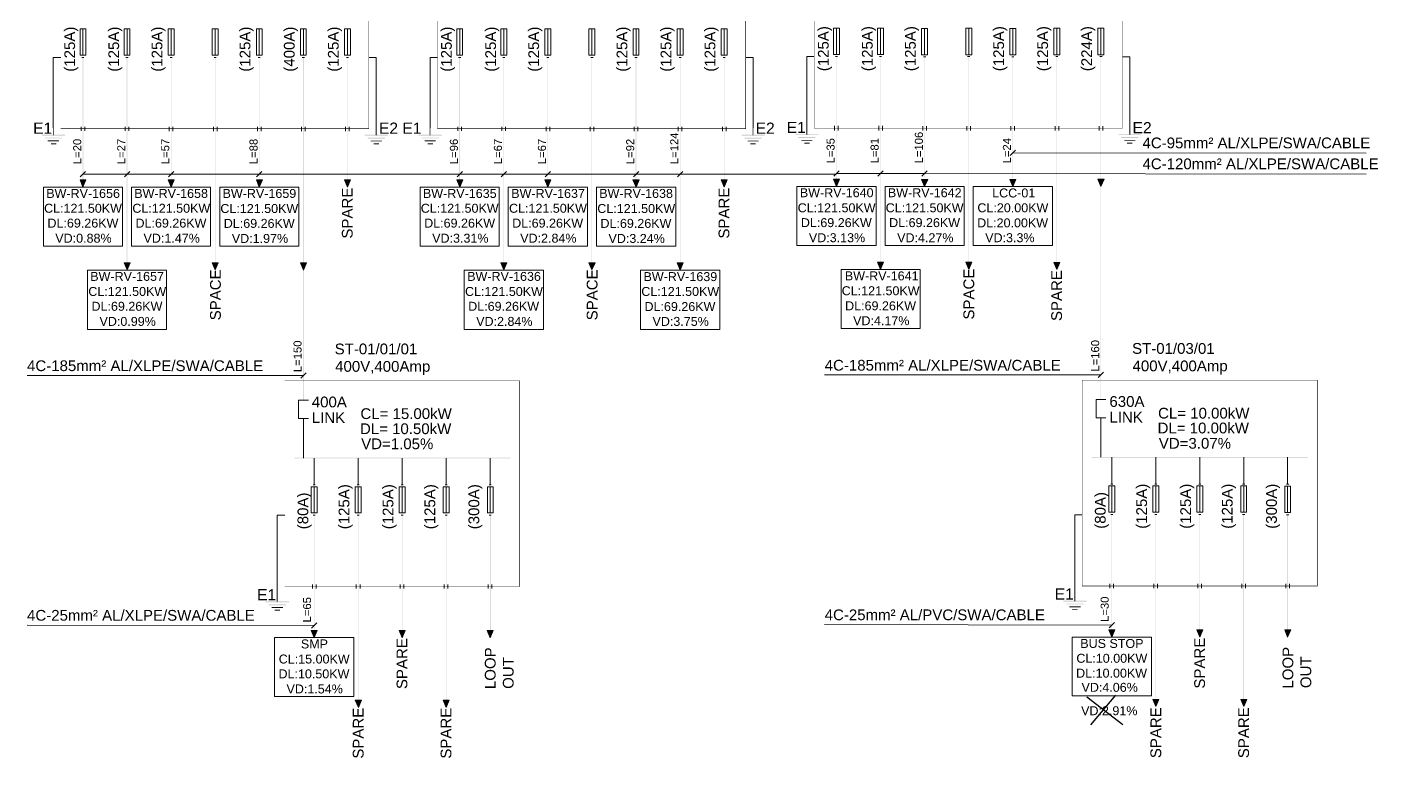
# Model space of a CAD drawing. Header units: inches. Extents: x 105.5 to 113.1, y 43.8 to 60.2.
# Drawn here: x 105.54 to 113.14, y 43.78 to 47.9 of the extents above; entities that cross this region are included whole.
import ezdxf

# ---------------------------------------------------------------- set-up
doc = ezdxf.new("R2010")
doc.units = ezdxf.units.IN
doc.header["$MEASUREMENT"] = 0
doc.layers.add('PDF_Geometry', color=7, linetype='Continuous', true_color=0x989898)
doc.layers.add('PDF_Solid Fills', color=7, linetype='Continuous')
doc.layers.add('PDF_Text', color=7, linetype='Continuous')
doc.styles.add('PDF ArialMT', font='arial.ttf')

msp = doc.modelspace()

# ---------------------------------------------------------------- linework, layer by layer
for p, q in [((111.5075, 44.1277), (111.7096, 43.9738)), ((111.6685, 44.138), (111.5281, 43.9703))]:
    msp.add_line(p, q)
at = {"layer": 'PDF_Geometry', "color": 7, "lineweight": 0, "true_color": 0xffffff}
for points in [[(107.468, 47.3238, 0.00274, 0.00274, 0), (107.468, 48.4811, 0.00274, 0.00274, 0), (105.7342, 48.4811, 0.00137, 0.00137, 0), (105.7342, 47.3238, 0.00274, 0.00274, 0)], [(108.3162, 44.7493, 0.00274, 0.00274, 0), (108.3162, 45.9059, 0.00137, 0.00137, 0), (106.994, 45.9059, 0.00137, 0.00137, 0), (106.994, 44.7493, 0.00274, 0.00274, 0)]]:
    msp.add_lwpolyline(points, format="xyseb", close=True, dxfattribs=at)
at = {"layer": 'PDF_Geometry', "color": 7, "lineweight": 0, "true_color": 0xffffff, "const_width": 0.00274}
for points in [[(109.587, 47.3238), (109.587, 48.4811), (107.8538, 48.4811), (107.8538, 47.3238)], [(111.7073, 47.3265), (111.7073, 48.4838), (109.9727, 48.4838), (109.9727, 47.3265)], [(112.803, 44.752), (112.803, 45.9093), (111.4802, 45.9093), (111.4802, 44.752)]]:
    msp.add_lwpolyline(points, close=True, dxfattribs=at)
at = {"layer": 'PDF_Geometry', "color": 7, "lineweight": 0, "true_color": 0xffffff}
for points in [[(105.8757, 47.7369), (105.8757, 47.8846), (105.8429, 47.8846), (105.8429, 47.7369)], [(106.1233, 47.7369), (106.1233, 47.8846), (106.0919, 47.8846), (106.0919, 47.7369)], [(106.3723, 47.7369), (106.3723, 47.8846), (106.3395, 47.8846), (106.3395, 47.7369)], [(106.6199, 47.7369), (106.6199, 47.8846), (106.5871, 47.8846), (106.5871, 47.7369)], [(106.8675, 47.7369), (106.8675, 47.8846), (106.8347, 47.8846), (106.8347, 47.7369)], [(107.1151, 47.7369), (107.1151, 47.8846), (107.0836, 47.8846), (107.0836, 47.7369)], [(107.3641, 47.7369), (107.3641, 47.8846), (107.3312, 47.8846), (107.3312, 47.7369)], [(107.9947, 47.7369), (107.9947, 47.8846), (107.9632, 47.8846), (107.9632, 47.7369)], [(108.2437, 47.7369), (108.2437, 47.8846), (108.2108, 47.8846), (108.2108, 47.7369)], [(108.4913, 47.7369), (108.4913, 47.8846), (108.4584, 47.8846), (108.4584, 47.7369)], [(108.7389, 47.7369), (108.7389, 47.8846), (108.706, 47.8846), (108.706, 47.7369)], [(108.9864, 47.7369), (108.9864, 47.8846), (108.955, 47.8846), (108.955, 47.7369)], [(109.2354, 47.7369), (109.2354, 47.8846), (109.2026, 47.8846), (109.2026, 47.7369)], [(109.483, 47.7369), (109.483, 47.8846), (109.4502, 47.8846), (109.4502, 47.7369)], [(110.115, 47.741), (110.115, 47.8887), (110.0822, 47.8887), (110.0822, 47.741)], [(110.3626, 47.741), (110.3626, 47.8887), (110.3298, 47.8887), (110.3298, 47.741)], [(110.6102, 47.7396), (110.6102, 47.8874), (110.5774, 47.8874), (110.5774, 47.7396)], [(110.8592, 47.7396), (110.8592, 47.8887), (110.8263, 47.8887), (110.8263, 47.7396)], [(111.1068, 47.7396), (111.1068, 47.8874), (111.0739, 47.8874), (111.0739, 47.7396)], [(111.3544, 47.7396), (111.3544, 47.8887), (111.3215, 47.8887), (111.3215, 47.7396)], [(111.602, 47.7396), (111.602, 47.8887), (111.5691, 47.8887), (111.5691, 47.7396)], [(107.1767, 45.1624), (107.1767, 45.3102), (107.1438, 45.3102), (107.1438, 45.1624)], [(107.4243, 45.1624), (107.4243, 45.3102), (107.3914, 45.3102), (107.3914, 45.1624)], [(107.6719, 45.1624), (107.6719, 45.3102), (107.639, 45.3102), (107.639, 45.1624)], [(107.9195, 45.1624), (107.9195, 45.3102), (107.8866, 45.3102), (107.8866, 45.1624)], [(108.1671, 45.1624), (108.1671, 45.3102), (108.1342, 45.3102), (108.1342, 45.1624)], [(111.6635, 45.1665), (111.6635, 45.3143), (111.6307, 45.3143), (111.6307, 45.1665)], [(111.9111, 45.1665), (111.9111, 45.3143), (111.8783, 45.3143), (111.8783, 45.1665)], [(112.1587, 45.1665), (112.1587, 45.3143), (112.1259, 45.3143), (112.1259, 45.1665)], [(112.4049, 45.1665), (112.4049, 45.3143), (112.3735, 45.3143), (112.3735, 45.1665)], [(112.6525, 45.1652), (112.6525, 45.3129), (112.6211, 45.3129), (112.6211, 45.1652)]]:
    msp.add_lwpolyline(points, close=True, dxfattribs=at)
for points in [[(105.8593, 47.7369), (105.8593, 47.8846)], [(106.1083, 47.7369), (106.1083, 47.8846)], [(106.3559, 47.7355), (106.3559, 47.8833)], [(106.6035, 47.7369), (106.6035, 47.8846)], [(106.8511, 47.7355), (106.8511, 47.8833)], [(107.1001, 47.7369), (107.1001, 47.8846)], [(107.3477, 47.7369), (107.3477, 47.8846)], [(107.9796, 47.7369), (107.9796, 47.8846)], [(108.2272, 47.7369), (108.2272, 47.8846)], [(108.4748, 47.7355), (108.4748, 47.8833)], [(108.7224, 47.7369), (108.7224, 47.8846)], [(108.9714, 47.7355), (108.9714, 47.8833)], [(109.219, 47.7369), (109.219, 47.8846)], [(109.4666, 47.7369), (109.4666, 47.8846)], [(110.0986, 47.7396), (110.0986, 47.8887)], [(110.3462, 47.7396), (110.3462, 47.8887)], [(110.5938, 47.7396), (110.5938, 47.8874)], [(110.8427, 47.7396), (110.8427, 47.8874)], [(111.0903, 47.7396), (111.0903, 47.8874)], [(111.3379, 47.7396), (111.3379, 47.8874)], [(111.5855, 47.7396), (111.5855, 47.8874)], [(109.9727, 47.7287), (109.9317, 47.7287), (109.9317, 47.3334)], [(110.0931, 47.7287), (110.1041, 47.7287)], [(110.3407, 47.7287), (110.3517, 47.7287)], [(110.5883, 47.7273), (110.6006, 47.7273)], [(110.8359, 47.7287), (110.8482, 47.7287)], [(111.0849, 47.7273), (111.0958, 47.7273)], [(111.3325, 47.7287), (111.3434, 47.7287)], [(111.5801, 47.7287), (111.5924, 47.7287)], [(111.7073, 47.7273), (111.7483, 47.7273), (111.7483, 47.3334)], [(105.7348, 47.7246), (105.6924, 47.7246), (105.6924, 47.3292)], [(105.8539, 47.7246), (105.8648, 47.7246)], [(106.1015, 47.7246), (106.1138, 47.7246)], [(106.3504, 47.7246), (106.3614, 47.7246)], [(106.598, 47.7246), (106.609, 47.7246)], [(106.8456, 47.7246), (106.8566, 47.7246)], [(107.0932, 47.7246), (107.1055, 47.7246)], [(107.3422, 47.7246), (107.3531, 47.7246)], [(107.468, 47.7246), (107.5091, 47.7246), (107.5091, 47.3292)], [(107.8538, 47.7246), (107.8128, 47.7246), (107.8128, 47.3292)], [(107.9728, 47.7246), (107.9851, 47.7246)], [(108.2218, 47.7246), (108.2327, 47.7246)], [(108.4694, 47.7246), (108.4803, 47.7246)], [(108.717, 47.7246), (108.7293, 47.7246)], [(108.9646, 47.7246), (108.9769, 47.7246)], [(109.2135, 47.7246), (109.2245, 47.7246)], [(109.4611, 47.7246), (109.4721, 47.7246)], [(109.587, 47.7246), (109.6294, 47.7246), (109.6294, 47.3292)], [(105.8498, 47.3115), (105.8498, 47.3347)], [(105.8703, 47.3115), (105.8703, 47.3347)], [(106.0974, 47.3115), (106.0974, 47.3347)], [(106.1179, 47.3115), (106.1179, 47.3347)], [(106.3449, 47.3101), (106.3449, 47.3347)], [(106.3655, 47.3101), (106.3655, 47.3347)], [(106.5939, 47.3101), (106.5939, 47.3347)], [(106.6144, 47.3101), (106.6144, 47.3347)], [(106.8415, 47.3101), (106.8415, 47.3347)], [(106.862, 47.3101), (106.862, 47.3347)], [(107.0891, 47.3101), (107.0891, 47.3347)], [(107.1096, 47.3101), (107.1096, 47.3347)], [(107.3367, 47.3101), (107.3367, 47.3347)], [(107.3572, 47.3101), (107.3572, 47.3347)], [(107.9687, 47.3115), (107.9687, 47.3347)], [(107.9892, 47.3115), (107.9892, 47.3347)], [(108.2163, 47.3115), (108.2163, 47.3347)], [(108.2368, 47.3115), (108.2368, 47.3347)], [(108.4653, 47.3101), (108.4653, 47.3347)], [(108.4858, 47.3101), (108.4858, 47.3347)], [(108.7129, 47.3101), (108.7129, 47.3347)], [(108.7334, 47.3101), (108.7334, 47.3347)], [(108.9605, 47.3101), (108.9605, 47.3347)], [(108.981, 47.3101), (108.981, 47.3347)], [(109.2081, 47.3101), (109.2081, 47.3347)], [(109.2286, 47.3101), (109.2286, 47.3347)], [(109.457, 47.3101), (109.457, 47.3347)], [(109.4775, 47.3101), (109.4775, 47.3347)], [(110.0876, 47.3142), (110.0876, 47.3388)], [(110.1082, 47.3142), (110.1082, 47.3388)], [(110.3366, 47.3142), (110.3366, 47.3388)], [(110.3571, 47.3142), (110.3571, 47.3388)], [(110.5842, 47.3142), (110.5842, 47.3375)], [(110.6047, 47.3142), (110.6047, 47.3375)], [(110.8318, 47.3142), (110.8318, 47.3375)], [(110.8523, 47.3142), (110.8523, 47.3375)], [(111.0794, 47.3142), (111.0794, 47.3375)], [(111.0999, 47.3142), (111.0999, 47.3375)], [(111.3284, 47.3142), (111.3284, 47.3375)], [(111.3489, 47.3142), (111.3489, 47.3375)], [(111.576, 47.3142), (111.576, 47.3375)], [(111.5965, 47.3142), (111.5965, 47.3375)], [(107.1274, 45.6932), (107.0713, 45.6932), (107.0713, 45.7972), (107.1274, 45.7972)], [(111.6143, 45.6973), (111.5582, 45.6973), (111.5582, 45.7999), (111.6143, 45.7999)], [(107.1001, 45.4716), (107.1001, 45.6932)], [(111.5855, 45.4757), (111.5855, 45.6973)], [(107.1602, 45.4716), (107.1602, 45.3211)], [(107.4078, 45.4716), (107.4078, 45.3211)], [(107.6554, 45.4716), (107.6554, 45.3211)], [(107.903, 45.4716), (107.903, 45.3211)], [(108.1506, 45.4716), (108.1506, 45.3211)], [(111.6471, 45.4757), (111.6471, 45.3252)], [(111.8947, 45.4757), (111.8947, 45.3252)], [(112.1423, 45.4757), (112.1423, 45.3252)], [(112.3899, 45.4757), (112.3899, 45.3252)], [(112.6361, 45.4757), (112.6361, 45.3252)], [(107.1548, 45.3211), (107.1657, 45.3211)], [(107.1602, 45.1624), (107.1602, 45.3102)], [(107.4024, 45.3211), (107.4133, 45.3211)], [(107.4078, 45.1624), (107.4078, 45.3102)], [(107.65, 45.3211), (107.6609, 45.3211)], [(107.6554, 45.1624), (107.6554, 45.3102)], [(107.8976, 45.3211), (107.9085, 45.3211)], [(107.903, 45.1624), (107.903, 45.3102)], [(108.1452, 45.3211), (108.1561, 45.3211)], [(108.1506, 45.1611), (108.1506, 45.3102)], [(111.6416, 45.3252), (111.6526, 45.3252)], [(111.6471, 45.1652), (111.6471, 45.3129)], [(111.8892, 45.3252), (111.9002, 45.3252)], [(111.8947, 45.1652), (111.8947, 45.3129)], [(112.1368, 45.3252), (112.1478, 45.3252)], [(112.1423, 45.1652), (112.1423, 45.3129)], [(112.3831, 45.3252), (112.3954, 45.3252)], [(112.3899, 45.1652), (112.3899, 45.3129)], [(112.6307, 45.3252), (112.643, 45.3252)], [(112.6361, 45.1652), (112.6361, 45.3129)], [(106.9947, 45.1501), (106.9523, 45.1501), (106.9523, 44.7055)], [(107.1548, 45.1501), (107.1657, 45.1501)], [(107.4024, 45.1501), (107.4133, 45.1501)], [(107.65, 45.1501), (107.6609, 45.1501)], [(107.8976, 45.1501), (107.9085, 45.1501)], [(108.1452, 45.1501), (108.1561, 45.1501)], [(111.4802, 45.1528), (111.4392, 45.1528), (111.4392, 44.7096)], [(111.6416, 45.1542), (111.6526, 45.1542)], [(111.8892, 45.1542), (111.9002, 45.1542)], [(112.1368, 45.1542), (112.1478, 45.1542)], [(112.3831, 45.1542), (112.3954, 45.1542)], [(112.6307, 45.1528), (112.643, 45.1528)], [(111.6362, 44.7397), (111.6362, 44.7644)], [(111.6567, 44.7397), (111.6567, 44.7644)], [(111.8838, 44.7397), (111.8838, 44.7644)], [(111.9043, 44.7397), (111.9043, 44.7644)], [(112.1314, 44.7397), (112.1314, 44.7644)], [(112.1519, 44.7397), (112.1519, 44.7644)], [(112.379, 44.7397), (112.379, 44.7644)], [(112.3995, 44.7397), (112.3995, 44.7644)], [(112.6265, 44.7397), (112.6265, 44.7644)], [(112.6471, 44.7397), (112.6471, 44.7644)], [(107.1507, 44.737), (107.1507, 44.7602)], [(107.1712, 44.737), (107.1712, 44.7602)], [(107.3969, 44.737), (107.3969, 44.7602)], [(107.4188, 44.737), (107.4188, 44.7602)], [(107.6445, 44.737), (107.6445, 44.7602)], [(107.665, 44.737), (107.665, 44.7602)], [(107.8921, 44.737), (107.8921, 44.7602)], [(107.9126, 44.737), (107.9126, 44.7602)], [(108.1397, 44.737), (108.1397, 44.7602)], [(108.1602, 44.737), (108.1602, 44.7602)]]:
    msp.add_lwpolyline(points, dxfattribs=at)
at = {"layer": 'PDF_Geometry', "color": 7, "lineweight": 5, "true_color": 0xffffff}
for points in [[(111.1054, 47.2034), (111.0753, 47.1733)], [(111.0903, 47.1884), (113.078, 47.1856)], [(105.8744, 47.083), (105.8443, 47.0529)], [(105.8593, 47.068), (106.1083, 47.068), (106.3559, 47.068), (106.8511, 47.068), (107.9796, 47.068), (108.2272, 47.068), (108.4748, 47.068), (108.9714, 47.068), (109.219, 47.068), (110.0986, 47.068)], [(106.1233, 47.083), (106.0932, 47.0529)], [(106.3709, 47.083), (106.3408, 47.0529)], [(106.8661, 47.083), (106.836, 47.0529)], [(107.9947, 47.083), (107.9646, 47.0529)], [(108.2423, 47.083), (108.2122, 47.0529)], [(108.4899, 47.083), (108.4598, 47.0529)], [(108.9864, 47.083), (108.9564, 47.0529)], [(109.234, 47.083), (109.204, 47.0529)], [(110.1136, 47.0858), (110.0835, 47.057)], [(110.0986, 47.0707), (110.3462, 47.0707), (110.5938, 47.0707), (113.078, 47.068)], [(110.3612, 47.0858), (110.3311, 47.057)], [(110.6088, 47.0858), (110.5787, 47.057)], [(107.1001, 45.9353), (105.5447, 45.9353)], [(107.085, 45.9203), (107.1151, 45.9504)], [(111.5855, 45.9394), (110.0316, 45.9394)], [(111.5705, 45.9244), (111.6006, 45.9545)], [(107.1452, 44.514), (107.1753, 44.5441)], [(111.6471, 44.5318), (110.0316, 44.5359)], [(111.6321, 44.5168), (111.6621, 44.5469)], [(107.1602, 44.5291), (105.5447, 44.5318)]]:
    msp.add_lwpolyline(points, dxfattribs=at)
for points in [[(105.6377, 46.9955), (106.0823, 46.9955), (106.0823, 46.6631), (105.6377, 46.6631)], [(105.8593, 46.9955), (105.8757, 47.0351), (105.8429, 47.0351)], [(106.1329, 46.9955), (106.5775, 46.9955), (106.5775, 46.6631), (106.1329, 46.6631)], [(106.3559, 46.9941), (106.3723, 47.0351), (106.3395, 47.0351)], [(106.6295, 46.9941), (107.0741, 46.9941), (107.0741, 46.6631), (106.6295, 46.6631)], [(106.8511, 46.9941), (106.8689, 47.0351), (106.8347, 47.0351)], [(107.3477, 46.9941), (107.3641, 47.0351), (107.3312, 47.0351)], [(107.7567, 46.9955), (108.2012, 46.9955), (108.2012, 46.6631), (107.7567, 46.6631)], [(107.9796, 46.9955), (107.9961, 47.0351), (107.9619, 47.0351)], [(108.2519, 46.9955), (108.6978, 46.9955), (108.6978, 46.6631), (108.2519, 46.6631)], [(108.4748, 46.9941), (108.4913, 47.0351), (108.4584, 47.0351)], [(108.7484, 46.9941), (109.1944, 46.9941), (109.1944, 46.6631), (108.7484, 46.6631)], [(108.9714, 46.9941), (108.9878, 47.0351), (108.9536, 47.0351)], [(109.4666, 46.9941), (109.483, 47.0351), (109.4502, 47.0351)], [(109.8756, 46.9982), (110.3216, 46.9982), (110.3216, 46.6672), (109.8756, 46.6672)], [(110.0986, 46.9982), (110.115, 47.0392), (110.0822, 47.0392)], [(110.3722, 46.9982), (110.8168, 46.9982), (110.8168, 46.6672), (110.3722, 46.6672)], [(110.5938, 46.9982), (110.6116, 47.0379), (110.5774, 47.0379)], [(110.8674, 46.9982), (111.3133, 46.9982), (111.3133, 46.6658), (110.8674, 46.6658)], [(111.0903, 46.9982), (111.1068, 47.0379), (111.0739, 47.0379)], [(111.5855, 46.9982), (111.6033, 47.0392), (111.5691, 47.0392)], [(105.8853, 46.5276), (106.3299, 46.5276), (106.3299, 46.1952), (105.8853, 46.1952)], [(106.1083, 46.529), (106.1247, 46.5687), (106.0905, 46.5687)], [(106.6035, 46.529), (106.6199, 46.5687), (106.5871, 46.5687)], [(107.1001, 46.5276), (107.1165, 46.5687), (107.0823, 46.5687)], [(108.0043, 46.5276), (108.4502, 46.5276), (108.4502, 46.1952), (108.0043, 46.1952)], [(108.2272, 46.529), (108.2437, 46.5687), (108.2108, 46.5687)], [(108.7224, 46.529), (108.7402, 46.5687), (108.706, 46.5687)], [(108.996, 46.5276), (109.442, 46.5276), (109.442, 46.1952), (108.996, 46.1952)], [(109.219, 46.5276), (109.2354, 46.5687), (109.2026, 46.5687)], [(110.1246, 46.5317), (110.5692, 46.5317), (110.5692, 46.1993), (110.1246, 46.1993)], [(110.3462, 46.5317), (110.3626, 46.5728), (110.3298, 46.5728)], [(110.8427, 46.5317), (110.8592, 46.5728), (110.825, 46.5728)], [(111.3379, 46.5317), (111.3544, 46.5714), (111.3215, 46.5714)], [(106.9373, 44.462), (107.3832, 44.462), (107.3832, 44.1296), (106.9373, 44.1296)], [(107.1602, 44.462), (107.1767, 44.5017), (107.1438, 44.5017)], [(107.6554, 44.4607), (107.6719, 44.5017), (107.639, 44.5017)], [(108.1506, 44.4607), (108.1671, 44.5017), (108.1329, 44.5017)], [(111.4241, 44.4648), (111.8701, 44.4648), (111.8701, 44.1337), (111.4241, 44.1337)], [(111.6471, 44.4648), (111.6635, 44.5058), (111.6307, 44.5058)], [(112.1423, 44.4648), (112.1587, 44.5044), (112.1259, 44.5044)], [(112.6361, 44.4648), (112.6539, 44.5044), (112.6197, 44.5044)], [(107.4092, 44.0694), (107.4256, 44.1105), (107.3914, 44.1105)], [(107.903, 44.0694), (107.9195, 44.1105), (107.8866, 44.1105)], [(111.8947, 44.0735), (111.9125, 44.1132), (111.8783, 44.1132)], [(112.3899, 44.0735), (112.4063, 44.1132), (112.3721, 44.1132)]]:
    msp.add_lwpolyline(points, close=True, dxfattribs=at)
at = {"layer": 'PDF_Solid Fills', "color": 7, "true_color": 0xffffff}
for points in [[(110.1, 47.7287), (110.0972, 47.7287), (110.1, 47.0392)], [(110.0972, 47.7287), (110.1, 47.0392), (110.0972, 47.0392)], [(110.3476, 47.7287), (110.3448, 47.7287), (110.3476, 46.5317)], [(110.3448, 47.7287), (110.3476, 46.5317), (110.3448, 46.5317)], [(110.5952, 47.7273), (110.5924, 47.7273), (110.5952, 47.0392)], [(110.5924, 47.7273), (110.5952, 47.0392), (110.5924, 47.0392)], [(110.8441, 47.7287), (110.8414, 47.7287), (110.8441, 46.5728)], [(110.8414, 47.7287), (110.8441, 46.5728), (110.8414, 46.5728)], [(111.0917, 47.7273), (111.089, 47.7273), (111.0917, 47.0392)], [(111.089, 47.7273), (111.0917, 47.0392), (111.089, 47.0392)], [(111.3393, 47.7287), (111.3366, 47.7287), (111.3393, 46.5304)], [(111.3366, 47.7287), (111.3393, 46.5304), (111.3366, 46.5304)], [(111.5869, 47.7287), (111.5842, 47.7287), (111.5869, 45.7999)], [(111.5842, 47.7287), (111.5869, 45.7999), (111.5842, 45.7999)], [(105.8607, 47.7246), (105.858, 47.7246), (105.8607, 47.0351)], [(105.858, 47.7246), (105.8607, 47.0351), (105.858, 47.0351)], [(106.1097, 47.7246), (106.1056, 47.7246), (106.1097, 46.5276)], [(106.1056, 47.7246), (106.1097, 46.5276), (106.1056, 46.5276)], [(106.3573, 47.7246), (106.3545, 47.7246), (106.3573, 47.0351)], [(106.3545, 47.7246), (106.3573, 47.0351), (106.3545, 47.0351)], [(106.6049, 47.7246), (106.6021, 47.7246), (106.6049, 46.5687)], [(106.6021, 47.7246), (106.6049, 46.5687), (106.6021, 46.5687)], [(106.8525, 47.7246), (106.8497, 47.7246), (106.8525, 47.0351)], [(106.8497, 47.7246), (106.8525, 47.0351), (106.8497, 47.0351)], [(107.1014, 47.7246), (107.0973, 47.7246), (107.1014, 45.7972)], [(107.0973, 47.7246), (107.1014, 45.7972), (107.0973, 45.7972)], [(107.349, 47.7246), (107.3463, 47.7246), (107.349, 47.0351)], [(107.3463, 47.7246), (107.349, 47.0351), (107.3463, 47.0351)], [(107.981, 47.7246), (107.9769, 47.7246), (107.981, 47.0351)], [(107.9769, 47.7246), (107.981, 47.0351), (107.9769, 47.0351)], [(108.2286, 47.7246), (108.2259, 47.7246), (108.2286, 46.5276)], [(108.2259, 47.7246), (108.2286, 46.5276), (108.2259, 46.5276)], [(108.4762, 47.7246), (108.4735, 47.7246), (108.4762, 47.0351)], [(108.4735, 47.7246), (108.4762, 47.0351), (108.4735, 47.0351)], [(108.7238, 47.7246), (108.7211, 47.7246), (108.7238, 46.5687)], [(108.7211, 47.7246), (108.7238, 46.5687), (108.7211, 46.5687)], [(108.9728, 47.7246), (108.9687, 47.7246), (108.9728, 47.0351)], [(108.9687, 47.7246), (108.9728, 47.0351), (108.9687, 47.0351)], [(109.2204, 47.7246), (109.2176, 47.7246), (109.2204, 46.5276)], [(109.2176, 47.7246), (109.2204, 46.5276), (109.2176, 46.5276)], [(109.468, 47.7246), (109.4652, 47.7246), (109.468, 47.0351)], [(109.4652, 47.7246), (109.468, 47.0351), (109.4652, 47.0351)], [(105.7581, 47.2841), (105.7581, 47.2896), (105.6281, 47.2841)], [(105.7581, 47.2896), (105.6281, 47.2841), (105.6281, 47.2896)], [(105.7417, 47.2691), (105.7417, 47.2732), (105.6446, 47.2691)], [(105.7417, 47.2732), (105.6446, 47.2691), (105.6446, 47.2732)], [(105.6952, 47.3292), (105.6911, 47.3292), (105.6952, 47.2868)], [(105.6911, 47.3292), (105.6952, 47.2868), (105.6911, 47.2868)], [(107.5747, 47.2841), (107.5747, 47.2896), (107.4448, 47.2841)], [(107.5747, 47.2896), (107.4448, 47.2841), (107.4448, 47.2896)], [(107.5583, 47.2677), (107.5583, 47.2732), (107.4612, 47.2677)], [(107.5583, 47.2732), (107.4612, 47.2677), (107.4612, 47.2732)], [(107.5118, 47.3292), (107.5063, 47.3292), (107.5118, 47.2868)], [(107.5063, 47.3292), (107.5118, 47.2868), (107.5063, 47.2868)], [(107.877, 47.2841), (107.877, 47.2896), (107.7485, 47.2841)], [(107.877, 47.2896), (107.7485, 47.2841), (107.7485, 47.2896)], [(107.8606, 47.2691), (107.8606, 47.2732), (107.7649, 47.2691)], [(107.8606, 47.2732), (107.7649, 47.2691), (107.7649, 47.2732)], [(107.8141, 47.3292), (107.81, 47.3292), (107.8141, 47.2868)], [(107.81, 47.3292), (107.8141, 47.2868), (107.81, 47.2868)], [(109.6937, 47.2841), (109.6937, 47.2896), (109.5651, 47.2841)], [(109.6937, 47.2896), (109.5651, 47.2841), (109.5651, 47.2896)], [(109.6773, 47.2677), (109.6773, 47.2732), (109.5815, 47.2677)], [(109.6773, 47.2732), (109.5815, 47.2677), (109.5815, 47.2732)], [(109.6308, 47.3292), (109.6266, 47.3292), (109.6308, 47.2868)], [(109.6266, 47.3292), (109.6308, 47.2868), (109.6266, 47.2868)], [(109.996, 47.2882), (109.996, 47.2923), (109.8674, 47.2882)], [(109.996, 47.2923), (109.8674, 47.2882), (109.8674, 47.2923)], [(109.9796, 47.2718), (109.9796, 47.2773), (109.8838, 47.2718)], [(109.9796, 47.2773), (109.8838, 47.2718), (109.8838, 47.2773)], [(109.9344, 47.3334), (109.929, 47.3334), (109.9344, 47.2909)], [(109.929, 47.3334), (109.9344, 47.2909), (109.929, 47.2909)], [(111.8126, 47.2882), (111.8126, 47.2923), (111.684, 47.2882)], [(111.8126, 47.2923), (111.684, 47.2882), (111.684, 47.2923)], [(111.7962, 47.2718), (111.7962, 47.2773), (111.7005, 47.2718)], [(111.7962, 47.2773), (111.7005, 47.2718), (111.7005, 47.2773)], [(111.7511, 47.3334), (111.7456, 47.3334), (111.7511, 47.2896)], [(111.7456, 47.3334), (111.7511, 47.2896), (111.7456, 47.2896)], [(105.7253, 47.2526), (105.7253, 47.2581), (105.661, 47.2526)], [(105.7253, 47.2581), (105.661, 47.2526), (105.661, 47.2581)], [(105.7089, 47.2362), (105.7089, 47.2417), (105.6788, 47.2362)], [(105.7089, 47.2417), (105.6788, 47.2362), (105.6788, 47.2417)], [(107.5419, 47.2526), (107.5419, 47.2567), (107.4776, 47.2526)], [(107.5419, 47.2567), (107.4776, 47.2526), (107.4776, 47.2567)], [(107.5255, 47.2362), (107.5255, 47.2417), (107.4954, 47.2362)], [(107.5255, 47.2417), (107.4954, 47.2362), (107.4954, 47.2417)], [(107.8442, 47.2526), (107.8442, 47.2581), (107.7813, 47.2526)], [(107.8442, 47.2581), (107.7813, 47.2526), (107.7813, 47.2581)], [(107.8278, 47.2362), (107.8278, 47.2417), (107.7977, 47.2362)], [(107.8278, 47.2417), (107.7977, 47.2362), (107.7977, 47.2417)], [(109.6608, 47.2526), (109.6608, 47.2567), (109.5979, 47.2526)], [(109.6608, 47.2567), (109.5979, 47.2526), (109.5979, 47.2567)], [(109.6444, 47.2362), (109.6444, 47.2417), (109.6143, 47.2362)], [(109.6444, 47.2417), (109.6143, 47.2362), (109.6143, 47.2417)], [(109.9632, 47.2567), (109.9632, 47.2609), (109.9002, 47.2567)], [(109.9632, 47.2609), (109.9002, 47.2567), (109.9002, 47.2609)], [(109.9467, 47.2403), (109.9467, 47.2458), (109.9167, 47.2403)], [(109.9467, 47.2458), (109.9167, 47.2403), (109.9167, 47.2458)], [(111.7798, 47.2554), (111.7798, 47.2609), (111.7169, 47.2554)], [(111.7798, 47.2609), (111.7169, 47.2554), (111.7169, 47.2609)], [(111.7634, 47.2403), (111.7634, 47.2444), (111.7333, 47.2403)], [(111.7634, 47.2444), (111.7333, 47.2403), (111.7333, 47.2444)], [(105.8429, 47.0351), (105.8757, 47.0351), (105.8593, 46.9955)], [(106.3395, 47.0351), (106.3723, 47.0351), (106.3559, 46.9941)], [(106.8347, 47.0351), (106.8689, 47.0351), (106.8511, 46.9941)], [(107.3312, 47.0351), (107.3641, 47.0351), (107.3477, 46.9941)], [(107.9619, 47.0351), (107.9961, 47.0351), (107.9796, 46.9955)], [(108.4584, 47.0351), (108.4913, 47.0351), (108.4748, 46.9941)], [(108.9536, 47.0351), (108.9878, 47.0351), (108.9714, 46.9941)], [(109.4502, 47.0351), (109.483, 47.0351), (109.4666, 46.9941)], [(110.0822, 47.0392), (110.115, 47.0392), (110.0986, 46.9982)], [(110.5774, 47.0379), (110.6116, 47.0379), (110.5938, 46.9982)], [(111.0739, 47.0379), (111.1068, 47.0379), (111.0903, 46.9982)], [(111.5691, 47.0392), (111.6033, 47.0392), (111.5855, 46.9982)], [(106.0905, 46.5687), (106.1247, 46.5687), (106.1083, 46.529)], [(106.5871, 46.5687), (106.6199, 46.5687), (106.6035, 46.529)], [(107.0823, 46.5687), (107.1165, 46.5687), (107.1001, 46.5276)], [(108.2108, 46.5687), (108.2437, 46.5687), (108.2272, 46.529)], [(108.706, 46.5687), (108.7402, 46.5687), (108.7224, 46.529)], [(109.2026, 46.5687), (109.2354, 46.5687), (109.219, 46.5276)], [(110.3298, 46.5728), (110.3626, 46.5728), (110.3462, 46.5317)], [(110.825, 46.5728), (110.8592, 46.5728), (110.8427, 46.5317)], [(111.3215, 46.5714), (111.3544, 46.5714), (111.3379, 46.5317)], [(107.0467, 45.4729), (107.0467, 45.4702), (108.2642, 45.4729)], [(107.0467, 45.4702), (108.2642, 45.4729), (108.2642, 45.4702)], [(111.5336, 45.4771), (111.5336, 45.4743), (112.751, 45.4771)], [(111.5336, 45.4743), (112.751, 45.4771), (112.751, 45.4743)], [(107.1616, 45.1501), (107.1589, 45.1501), (107.1616, 44.5017)], [(107.1589, 45.1501), (107.1616, 44.5017), (107.1589, 44.5017)], [(107.4092, 45.1501), (107.4065, 45.1501), (107.4092, 44.1105)], [(107.4065, 45.1501), (107.4092, 44.1105), (107.4065, 44.1105)], [(107.6568, 45.1501), (107.6541, 45.1501), (107.6568, 44.5017)], [(107.6541, 45.1501), (107.6568, 44.5017), (107.6541, 44.5017)], [(107.9044, 45.1501), (107.9017, 45.1501), (107.9044, 44.1105)], [(107.9017, 45.1501), (107.9044, 44.1105), (107.9017, 44.1105)], [(108.152, 45.1501), (108.1493, 45.1501), (108.152, 44.5017)], [(108.1493, 45.1501), (108.152, 44.5017), (108.1493, 44.5017)], [(111.6485, 45.1542), (111.6457, 45.1542), (111.6485, 44.5058)], [(111.6457, 45.1542), (111.6485, 44.5058), (111.6457, 44.5058)], [(111.8961, 45.1542), (111.8933, 45.1542), (111.8961, 44.1132)], [(111.8933, 45.1542), (111.8961, 44.1132), (111.8933, 44.1132)], [(112.1437, 45.1528), (112.1409, 45.1528), (112.1437, 44.5044)], [(112.1409, 45.1528), (112.1437, 44.5044), (112.1409, 44.5044)], [(112.3913, 45.1542), (112.3872, 45.1542), (112.3913, 44.1132)], [(112.3872, 45.1542), (112.3913, 44.1132), (112.3872, 44.1132)], [(112.6389, 45.1528), (112.6348, 45.1528), (112.6389, 44.5044)], [(112.6348, 45.1528), (112.6389, 44.5044), (112.6348, 44.5044)], [(106.9551, 44.7055), (106.9496, 44.7055), (106.9551, 44.6631)], [(106.9496, 44.7055), (106.9551, 44.6631), (106.9496, 44.6631)], [(111.4419, 44.7096), (111.4364, 44.7096), (111.4419, 44.6659)], [(111.4364, 44.7096), (111.4419, 44.6659), (111.4364, 44.6659)], [(107.018, 44.6604), (107.018, 44.6659), (106.888, 44.6604)], [(107.018, 44.6659), (106.888, 44.6604), (106.888, 44.6659)], [(107.0016, 44.644), (107.0016, 44.6494), (106.9044, 44.644)], [(107.0016, 44.6494), (106.9044, 44.644), (106.9044, 44.6494)], [(106.9851, 44.6289), (106.9851, 44.633), (106.9209, 44.6289)], [(106.9851, 44.633), (106.9209, 44.6289), (106.9209, 44.633)], [(106.9687, 44.6125), (106.9687, 44.618), (106.9386, 44.6125)], [(106.9687, 44.618), (106.9386, 44.6125), (106.9386, 44.618)], [(111.5048, 44.6631), (111.5048, 44.6686), (111.3749, 44.6631)], [(111.5048, 44.6686), (111.3749, 44.6631), (111.3749, 44.6686)], [(111.4884, 44.6481), (111.4884, 44.6522), (111.3913, 44.6481)], [(111.4884, 44.6522), (111.3913, 44.6481), (111.3913, 44.6522)], [(111.472, 44.6317), (111.472, 44.6371), (111.4077, 44.6317)], [(111.472, 44.6371), (111.4077, 44.6317), (111.4077, 44.6371)], [(111.4542, 44.6166), (111.4542, 44.6207), (111.4241, 44.6166)], [(111.4542, 44.6207), (111.4241, 44.6166), (111.4241, 44.6207)], [(107.1438, 44.5017), (107.1767, 44.5017), (107.1602, 44.462)], [(107.639, 44.5017), (107.6719, 44.5017), (107.6554, 44.4607)], [(108.1329, 44.5017), (108.1671, 44.5017), (108.1506, 44.4607)], [(111.6307, 44.5058), (111.6635, 44.5058), (111.6471, 44.4648)], [(112.1259, 44.5044), (112.1587, 44.5044), (112.1423, 44.4648)], [(112.6197, 44.5044), (112.6539, 44.5044), (112.6361, 44.4648)], [(107.3914, 44.1105), (107.4256, 44.1105), (107.4092, 44.0694)], [(107.8866, 44.1105), (107.9195, 44.1105), (107.903, 44.0694)], [(111.8783, 44.1132), (111.9125, 44.1132), (111.8947, 44.0735)], [(112.3721, 44.1132), (112.4063, 44.1132), (112.3899, 44.0735)]]:
    msp.add_solid(points, dxfattribs=at)

# ---------------------------------------------------------------- texts
at = {"layer": 'PDF_Text', "color": 7, "true_color": 0xffffff, "attachment_point": 4, "rotation": 90, "style": 'PDF ArialMT'}
for s, insert, char_height in [('(125A)', (105.7939, 47.6441), 0.06046), ('(125A)', (106.0415, 47.6441), 0.06046), ('(125A)', (106.285, 47.6441), 0.06046), ('(125A)', (106.7802, 47.6441), 0.06046), ('(400A)', (107.0292, 47.6441), 0.06046), ('(125A)', (107.2768, 47.6441), 0.06046), ('(125A)', (107.9129, 47.6441), 0.06046), ('(125A)', (108.1619, 47.6441), 0.06046), ('(125A)', (108.404, 47.6441), 0.06046), ('(125A)', (108.9006, 47.6441), 0.06046), ('(125A)', (109.1482, 47.6441), 0.06046), ('(125A)', (109.3958, 47.6441), 0.06046), ('(125A)', (110.0333, 47.6468), 0.06046), ('(125A)', (110.2809, 47.6468), 0.06046), ('(125A)', (110.523, 47.6468), 0.06046), ('(125A)', (111.0196, 47.6468), 0.06046), ('(125A)', (111.2672, 47.6468), 0.06046), ('(224A)', (111.5148, 47.6468), 0.06046), ('L=124', (109.1858, 47.1242), 0.04535), ('L=106', (110.562, 47.1283), 0.04535), ('L=20', (105.8274, 47.1242), 0.04535), ('L=27', (106.075, 47.1242), 0.04535), ('L=57', (106.3226, 47.1242), 0.04535), ('L=88', (106.8192, 47.1242), 0.04535), ('L=96', (107.9464, 47.1242), 0.04535), ('L=67', (108.194, 47.1242), 0.04535), ('L=67', (108.4416, 47.1242), 0.04535), ('L=92', (108.9382, 47.1242), 0.04535), ('L=35', (110.0654, 47.1283), 0.04535), ('L=81', (110.313, 47.1283), 0.04535), ('L=24', (111.0572, 47.1283), 0.04535), ('SPARE', (107.3465, 46.7056), 0.06046), ('SPARE', (109.4656, 46.7056), 0.06046), ('SPACE', (106.6051, 46.246), 0.06046), ('SPACE', (108.7241, 46.246), 0.06046), ('SPACE', (110.8432, 46.2501), 0.06046), ('SPARE', (111.337, 46.2419), 0.06046), ('L=160', (111.5538, 45.9573), 0.04535), ('L=150', (107.0668, 45.9546), 0.04535), ('(125A)', (107.337, 45.0709), 0.06046), ('(125A)', (107.5846, 45.0709), 0.06046), ('(125A)', (107.8199, 45.0709), 0.06046), ('(300A)', (108.0675, 45.0709), 0.06046), ('(125A)', (111.824, 45.0736), 0.06046), ('(125A)', (112.0716, 45.0736), 0.06046), ('(125A)', (112.3055, 45.0736), 0.06046), ('(300A)', (112.5545, 45.0736), 0.06046), ('(80A)', (107.1058, 45.0709), 0.06046), ('(80A)', (111.5914, 45.0736), 0.06046), ('L=65', (107.1201, 44.5469), 0.04535), ('L=30', (111.6072, 44.5497), 0.04535), ('SPARE', (107.6543, 44.1721), 0.06046), ('LOOP', (108.1509, 44.1721), 0.06046), ('SPARE', (112.1414, 44.1748), 0.06046), ('LOOP', (112.638, 44.1748), 0.06046), ('OUT', (108.2522, 44.1735), 0.06046), ('OUT', (112.7392, 44.1776), 0.06046), ('SPARE', (107.4081, 43.7808), 0.06046), ('SPARE', (107.902, 43.7808), 0.06046), ('SPARE', (111.8951, 43.7836), 0.06046), ('SPARE', (112.389, 43.7836), 0.06046)]:
    msp.add_mtext(s, dxfattribs=dict(at, insert=insert, char_height=char_height))
at = {"layer": 'PDF_Text', "color": 7, "true_color": 0xffffff, "attachment_point": 4, "style": 'PDF ArialMT'}
for s, insert, char_height in [('E1', (105.579, 47.3265), 0.06298), ('E2 E1', (107.5243, 47.3265), 0.06298), ('E2', (109.6433, 47.3265), 0.06298), ('E1', (109.8184, 47.3306), 0.06298), ('E2', (111.7637, 47.3292), 0.06298), ('4C-95mm² AL/XLPE/SWA/CABLE', (111.8198, 47.2432), 0.060461), ('4C-120mm² AL/XLPE/SWA/CABLE', (111.8198, 47.1255), 0.060461), ('BW-RV-1656', (105.6529, 46.9591), 0.05038), ('BW-RV-1658', (106.1481, 46.9591), 0.05038), ('BW-RV-1659', (106.6447, 46.9591), 0.05038), ('BW-RV-1635', (107.7719, 46.9591), 0.05038), ('BW-RV-1637', (108.2685, 46.9591), 0.05038), ('BW-RV-1638', (108.7637, 46.9591), 0.05038), ('BW-RV-1640', (109.8923, 46.9632), 0.05038), ('BW-RV-1642', (110.3875, 46.9632), 0.05038), ('      LCC-01', (110.8568, 46.9618), 0.050384), ('CL:121.50KW', (105.6406, 46.8757), 0.050384), ('CL:121.50KW', (106.1372, 46.8757), 0.050384), ('CL:121.50KW', (106.6324, 46.8743), 0.050384), ('CL:121.50KW', (107.7596, 46.8757), 0.050384), ('CL:121.50KW', (108.2562, 46.8757), 0.050384), ('CL:121.50KW', (108.7528, 46.8743), 0.050384), ('CL:121.50KW', (109.88, 46.8784), 0.050384), ('CL:121.50KW', (110.3752, 46.8784), 0.050384), ('CL:20.00KW', (110.891, 46.8784), 0.05038), ('DL:69.26KW', (105.6597, 46.7922), 0.05038), ('DL:69.26KW', (106.1549, 46.7922), 0.05038), ('DL:69.26KW', (106.6515, 46.7908), 0.05038), ('DL:69.26KW', (107.7788, 46.7922), 0.05038), ('DL:69.26KW', (108.274, 46.7922), 0.05038), ('DL:69.26KW', (108.7706, 46.7908), 0.05038), ('DL:69.26KW', (109.8978, 46.7949), 0.05038), ('DL:69.26KW', (110.3944, 46.7949), 0.05038), ('DL:20.00KW', (110.8896, 46.7936), 0.05038), ('    VD:0.88%', (105.6255, 46.7074), 0.050384), ('VD:1.47%', (106.2001, 46.7074), 0.05038), ('VD:1.97%', (106.6967, 46.706), 0.05038), ('VD:3.31%', (107.8239, 46.7074), 0.05038), ('VD:2.84%', (108.3191, 46.7074), 0.05038), ('VD:3.24%', (108.8157, 46.706), 0.05038), ('VD:3.13%', (109.9429, 46.7101), 0.05038), ('VD:4.27%', (110.4395, 46.7101), 0.05038), ('VD:3.3%', (110.9347, 46.7101), 0.05038), ('BW-RV-1657', (105.9005, 46.4926), 0.05038), ('BW-RV-1636', (108.0209, 46.4926), 0.05038), ('BW-RV-1639', (109.0127, 46.4913), 0.05038), ('BW-RV-1641', (110.1454, 46.4954), 0.05038), ('CL:121.50KW', (110.1276, 46.4119), 0.050384), ('CL:121.50KW', (105.8895, 46.4078), 0.050384), ('CL:121.50KW', (108.0086, 46.4078), 0.050384), ('CL:121.50KW', (109.0004, 46.4078), 0.050384), ('DL:69.26KW', (105.9073, 46.3244), 0.05038), ('DL:69.26KW', (108.0264, 46.3244), 0.05038), ('DL:69.26KW', (109.0182, 46.323), 0.05038), ('DL:69.26KW', (110.1468, 46.3271), 0.05038), ('VD:0.99%', (105.9525, 46.2395), 0.05038), ('VD:2.84%', (108.0715, 46.2395), 0.05038), ('VD:3.75%', (109.0633, 46.2395), 0.05038), ('VD:4.17%', (110.1919, 46.2436), 0.05038), ('ST-01/01/01', (107.2753, 46.0845), 0.060461), ('ST-01/03/01', (111.761, 46.0872), 0.060461), ('4C-185mm² AL/XLPE/SWA/CABLE', (105.5448, 45.9901), 0.060461), ('400V,400Amp', (107.2781, 45.9778), 0.060461), ('4C-185mm² AL/XLPE/SWA/CABLE', (110.0319, 45.9928), 0.060461), ('400V,400Amp', (111.7637, 45.9805), 0.060461), ('400A', (107.1467, 45.7863), 0.06046), ('CL= 15.00kW', (107.4203, 45.7206), 0.060461), ('630A', (111.6338, 45.789), 0.06046), ('CL= 10.00kW', (111.9074, 45.7233), 0.060461), ('LINK', (107.1467, 45.6987), 0.06046), ('LINK', (111.6338, 45.7014), 0.06046), ('DL= 10.50kW', (107.4176, 45.6358), 0.060461), ('DL= 10.00kW', (111.9046, 45.6399), 0.060461), ('VD=1.05%', (107.4244, 45.551), 0.06046), ('VD=3.07%', (111.9115, 45.5537), 0.06046), ('E1', (106.8389, 44.7027), 0.06298), ('E1', (111.326, 44.7068), 0.06298), ('4C-25mm² AL/XLPE/SWA/CABLE', (105.5448, 44.5865), 0.060461), ('4C-25mm² AL/PVC/SWA/CABLE', (110.0319, 44.5893), 0.060461), ('SMP', (107.0852, 44.4256), 0.05038), ('BUS STOP', (111.4696, 44.4283), 0.05038), ('CL:15.00KW', (106.9607, 44.3408), 0.05038), ('CL:10.00KW', (111.4477, 44.3449), 0.05038), ('DL:10.50KW', (106.9593, 44.2573), 0.05038), ('DL:10.00KW', (111.4464, 44.2614), 0.05038), ('VD:1.54%', (107.0045, 44.1725), 0.05038), ('VD:4.06%', (111.4767, 44.1816), 0.05038), ('VD:2.91%', (111.4744, 44.05), 0.05038)]:
    msp.add_mtext(s, dxfattribs=dict(at, insert=insert, char_height=char_height))

doc.saveas('drawing.dxf')
